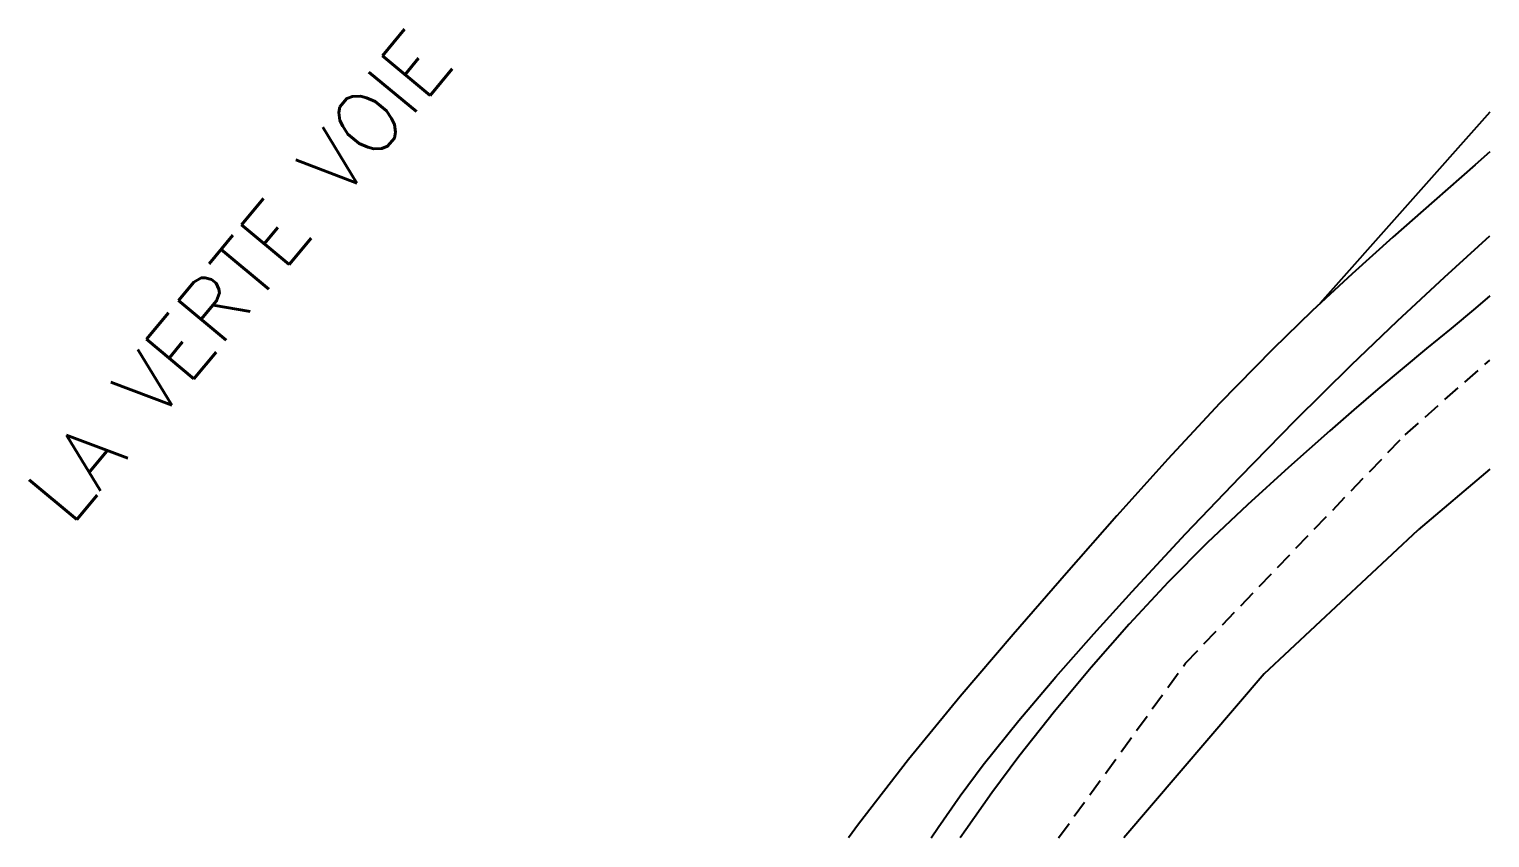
# Model space of a CAD drawing. Header units: millimetres. Extents: x 174998 to 176001, y 162000 to 163001.
# Drawn here: x 175958.72 to 176000, y 162000 to 162022.85 of the extents above; entities that cross this region are included whole.
import ezdxf

# ---------------------------------------------------------------- set-up
doc = ezdxf.new("R2010")
doc.units = ezdxf.units.MM
doc.linetypes.add('DASHED', pattern=[0.75, 0.5, -0.25])
for name, color, linetype in [('W0001', 6, 'DASHED'), ('W0008', 7, 'CONTINUOUS'), ('W0211', 2, 'CONTINUOUS'), ('W0214', 2, 'CONTINUOUS'), ('W0330', 7, 'CONTINUOUS'), ('W0989', 7, 'CONTINUOUS')]:
    doc.layers.add(name, color=color, linetype=linetype)
doc.styles.get("Standard").update_dxf_attribs({"font": 'romans.shx', "width": 0.85})

msp = doc.modelspace()

# ---------------------------------------------------------------- linework, layer by layer
at = {"layer": 'W0001'}
msp.add_lwpolyline([(175987.815, 162000), (175991.403, 162004.937), (175997.606, 162011.393), (176000, 162013.496)], dxfattribs=at)
at = {"layer": 'W0008'}
for points in [[(176000, 162015.314), (175999.595, 162014.972), (175998.906, 162014.398), (175998.215, 162013.827), (175997.524, 162013.254), (175996.837, 162012.678), (175996.154, 162012.095), (175995.48, 162011.503), (175994.313, 162010.461), (175993.153, 162009.409), (175992.015, 162008.334), (175990.911, 162007.222), (175989.807, 162006.033), (175988.737, 162004.813), (175987.7, 162003.566), (175986.691, 162002.295), (175985.925, 162001.272), (175985.19, 162000.228), (175985.035, 162000)], [(176000, 162010.415), (175997.974, 162008.702)], [(175993.621, 162004.63), (175997.974, 162008.702)], [(175993.621, 162004.63), (175989.657, 162000)]]:
    msp.add_lwpolyline(points, dxfattribs=at)
at = {"layer": 'W0211'}
msp.add_lwpolyline([(176000, 162019.387), (175999.585, 162019.018), (175998.424, 162017.998), (175997.264, 162016.976), (175996.114, 162015.943), (175994.98, 162014.891), (175993.87, 162013.814), (175992.365, 162012.274), (175990.898, 162010.699), (175989.459, 162009.098), (175988.037, 162007.483), (175986.526, 162005.745), (175985.031, 162003.992), (175983.569, 162002.21), (175982.16, 162000.386), (175981.88, 162000)], dxfattribs=at)
at = {"layer": 'W0214'}
msp.add_lwpolyline([(175984.214, 162000), (175984.41, 162000.291), (175985.031, 162001.184), (175985.681, 162002.058), (175986.691, 162003.319), (175987.736, 162004.551), (175988.807, 162005.76), (175989.89, 162006.957), (175991.404, 162008.591), (175992.942, 162010.202), (175994.503, 162011.791), (175996.087, 162013.357), (175997.394, 162014.613), (175998.718, 162015.849), (176000, 162017.013)], dxfattribs=at)
at = {"layer": 'W0330'}
msp.add_lwpolyline([(176000, 162020.504), (175995.201, 162015.103)], dxfattribs=at)

# ---------------------------------------------------------------- texts
at = {"layer": 'W0989'}
msp.add_text('LA VERTE VOIE', height=1.75, rotation=50.2188, dxfattribs=at).set_placement((175959.876, 162008.765))

doc.saveas('drawing.dxf')
